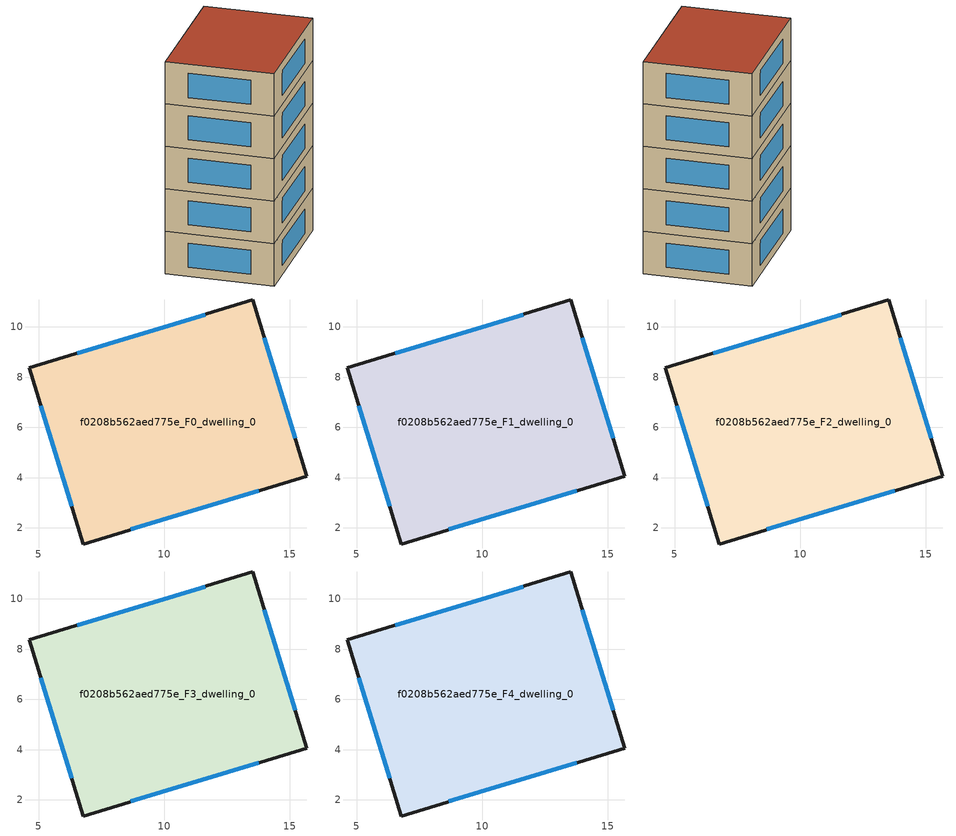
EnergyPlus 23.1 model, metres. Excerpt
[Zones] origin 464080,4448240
f0208b562aed775e_F0_dwelling_0
 floor ground (EU_floor_Construction): 13.53,11.07 15.67,4.06 6.77,1.36 4.63,8.37 z0
 wall outside (EU_wall_Construction): 13.53,11.07 4.63,8.37 6.77,1.36 15.67,4.06 13.53,11.07 z0:3
 window (EU_Window_Construction): 11.63,10.49 6.54,8.95 / 15.21,5.56 13.99,9.57 / 8.68,1.93 13.76,3.48 / 5.09,6.87 6.31,2.86 z0.64:2.36
f0208b562aed775e_F1_dwelling_0
 floor to f0208b562aed775e_F0_dwelling_0 (EU_floor_Construction): 13.53,11.07 15.67,4.06 6.77,1.36 4.63,8.37 z3
 wall outside (EU_wall_Construction): 13.53,11.07 4.63,8.37 6.77,1.36 15.67,4.06 13.53,11.07 z3:6
 window (EU_Window_Construction): 11.63,10.49 6.54,8.95 / 15.21,5.56 13.99,9.57 / 8.68,1.93 13.76,3.48 / 5.09,6.87 6.31,2.86 z3.64:5.36
f0208b562aed775e_F2_dwelling_0
 floor to f0208b562aed775e_F1_dwelling_0 (EU_floor_Construction): 13.53,11.07 15.67,4.06 6.77,1.36 4.63,8.37 z6
 wall outside (EU_wall_Construction): 13.53,11.07 4.63,8.37 6.77,1.36 15.67,4.06 13.53,11.07 z6:9
 window (EU_Window_Construction): 11.63,10.49 6.54,8.95 / 15.21,5.56 13.99,9.57 / 8.68,1.93 13.76,3.48 / 5.09,6.87 6.31,2.86 z6.64:8.36
f0208b562aed775e_F3_dwelling_0
 floor to f0208b562aed775e_F2_dwelling_0 (EU_floor_Construction): 13.53,11.07 15.67,4.06 6.77,1.36 4.63,8.37 z9
 wall outside (EU_wall_Construction): 13.53,11.07 4.63,8.37 6.77,1.36 15.67,4.06 13.53,11.07 z9:12
 window (EU_Window_Construction): 11.63,10.49 6.54,8.95 / 15.21,5.56 13.99,9.57 / 8.68,1.93 13.76,3.48 / 5.09,6.87 6.31,2.86 z9.64:11.36
f0208b562aed775e_F4_dwelling_0
 floor to f0208b562aed775e_F3_dwelling_0 (EU_floor_Construction): 13.53,11.07 15.67,4.06 6.77,1.36 4.63,8.37 z12
 wall outside (EU_wall_Construction): 13.53,11.07 4.63,8.37 6.77,1.36 15.67,4.06 13.53,11.07 z12:15
 window (EU_Window_Construction): 11.63,10.49 6.54,8.95 / 15.21,5.56 13.99,9.57 / 8.68,1.93 13.76,3.48 / 5.09,6.87 6.31,2.86 z12.64:14.36
 roof outside (EU_roof_Construction): 15.67,4.06 13.53,11.07 4.63,8.37 6.77,1.36 z15
[Building]
EU S2 Campaign: North Axis=0; Terrain=City; Solar Distribution=FullExterior
[Site:Location]
Yerevan-Zvartnots.Intl.AP: Latitude=40.15; Longitude=44.383; Time Zone=4; Elevation=854
[SizingPeriod:WeatherFileDays]
AnnualSizingPeriod: Begin Month=1; Begin Day of Month=1; End Month=12; End Day of Month=31; Day of Week for Start Day=Monday; Use Weather File Daylight Saving Period=No; Use Weather File Rain and Snow Indicators=No
[MATERIAL]
EU_InternalMass_Material: Roughness=MediumRough; Thickness=0.1; Conductivity=1; Density=1800; Specific Heat=900; Thermal Absorptance=0.9; Solar Absorptance=0.7; Visible Absorptance=0.7
[MATERIAL:NOMASS] Roughness=MediumRough; Thermal Absorptance=0.9; Solar Absorptance=0.7; Visible Absorptance=0.7
Name | Thermal Resistance
EU_wall_NoMass | 1.05043
EU_roof_NoMass | 1.45357
EU_floor_NoMass | 0.478065
[WINDOWMATERIAL:SIMPLEGLAZINGSYSTEM]
EU_Window_SimpleGlazing: UFactor=2.5566; Solar Heat Gain Coefficient=0.75; Visible Transmittance=0.75
[CONSTRUCTION]
EU_wall_Construction: EU_wall_NoMass
EU_roof_Construction: EU_roof_NoMass
EU_floor_Construction: EU_floor_NoMass
EU_Window_Construction: EU_Window_SimpleGlazing
EU_InternalMass_Construction: EU_InternalMass_Material
[ZONE] Type=1; Multiplier=1; Ceiling Height=autocalculate; Floor Area=autocalculate; Part of Total Floor Area=Yes
Name | Volume
f0208b562aed775e_F0_dwelling_0 | 204.604
f0208b562aed775e_F1_dwelling_0; f0208b562aed775e_F2_dwelling_0; f0208b562aed775e_F3_dwelling_0; f0208b562aed775e_F4_dwelling_0 | 204.605
[INTERNALMASS] Construction=EU_InternalMass_Construction; Surface Area=68.2015
Name | Zone or ZoneList
f0208b562aed775e_F0_dwelling_0_EU_InternalMass | f0208b562aed775e_F0_dwelling_0
f0208b562aed775e_F1_dwelling_0_EU_InternalMass | f0208b562aed775e_F1_dwelling_0
f0208b562aed775e_F2_dwelling_0_EU_InternalMass | f0208b562aed775e_F2_dwelling_0
f0208b562aed775e_F3_dwelling_0_EU_InternalMass | f0208b562aed775e_F3_dwelling_0
f0208b562aed775e_F4_dwelling_0_EU_InternalMass | f0208b562aed775e_F4_dwelling_0
[OTHEREQUIPMENT] Fuel Type=Electricity; Design Level Calculation Method=Watts/Area; Power per Zone Floor Area=1; Fraction Latent=0; Fraction Radiant=0; Fraction Lost=0; Carbon Dioxide Generation Rate=0; EndUse Subcategory=EU_Step8_InternalGains
Name | Zone or ZoneList or Space or SpaceList | Schedule
EU_Step8_InternalGain_f0208b562aed775e_F0_dwelling_0_f000 | f0208b562aed775e_F0_dwelling_0 | EU_Step8_GainSchedule_f0208b562aed775e_F0_dwelling_0_f000
EU_Step8_InternalGain_f0208b562aed775e_F1_dwelling_0_f000 | f0208b562aed775e_F1_dwelling_0 | EU_Step8_GainSchedule_f0208b562aed775e_F1_dwelling_0_f000
EU_Step8_InternalGain_f0208b562aed775e_F2_dwelling_0_f000 | f0208b562aed775e_F2_dwelling_0 | EU_Step8_GainSchedule_f0208b562aed775e_F2_dwelling_0_f000
EU_Step8_InternalGain_f0208b562aed775e_F3_dwelling_0_f000 | f0208b562aed775e_F3_dwelling_0 | EU_Step8_GainSchedule_f0208b562aed775e_F3_dwelling_0_f000
EU_Step8_InternalGain_f0208b562aed775e_F4_dwelling_0_f000 | f0208b562aed775e_F4_dwelling_0 | EU_Step8_GainSchedule_f0208b562aed775e_F4_dwelling_0_f000
[ZONEVENTILATION:DESIGNFLOWRATE] Schedule=EU_AlwaysOn; Design Flow Rate Calculation Method=AirChanges/Hour; Air Changes per Hour=0.557805; Ventilation Type=Natural; Fan Pressure Rise=0; Fan Total Efficiency=1; Constant Term Coefficient=1; Temperature Term Coefficient=0; Velocity Term Coefficient=0; Velocity Squared Term Coefficient=0; Minimum Indoor Temperature=-100; Maximum Indoor Temperature=100; Delta Temperature=-100; Minimum Outdoor Temperature=-100; Maximum Outdoor Temperature=100; Maximum Wind Speed=40
Name | Zone or ZoneList or Space or SpaceList
EU_ConstantAir_f0208b562aed775e_F0_dwelling_0 | f0208b562aed775e_F0_dwelling_0
EU_ConstantAir_f0208b562aed775e_F1_dwelling_0 | f0208b562aed775e_F1_dwelling_0
EU_ConstantAir_f0208b562aed775e_F2_dwelling_0 | f0208b562aed775e_F2_dwelling_0
EU_ConstantAir_f0208b562aed775e_F3_dwelling_0 | f0208b562aed775e_F3_dwelling_0
EU_ConstantAir_f0208b562aed775e_F4_dwelling_0 | f0208b562aed775e_F4_dwelling_0
[HVACTEMPLATE:THERMOSTAT] Constant Heating Setpoint=20; Constant Cooling Setpoint=50
EU_HeatOnly_f0208b562aed775e_F0_dwelling_0; EU_HeatOnly_f0208b562aed775e_F1_dwelling_0; EU_HeatOnly_f0208b562aed775e_F2_dwelling_0; EU_HeatOnly_f0208b562aed775e_F3_dwelling_0; EU_HeatOnly_f0208b562aed775e_F4_dwelling_0
[HVACTEMPLATE:ZONE:IDEALLOADSAIRSYSTEM] System Availability Schedule=EU_AlwaysOn; Maximum Heating Supply Air Temperature=50; Minimum Cooling Supply Air Temperature=13; Maximum Heating Supply Air Humidity Ratio=0.0156; Minimum Cooling Supply Air Humidity Ratio=0.0077; Heating Limit=NoLimit; Cooling Limit=NoLimit; Heating Availability Schedule=EU_AlwaysOn; Cooling Availability Schedule=EU_CoolingOff; Dehumidification Control Type=ConstantSensibleHeatRatio; Cooling Sensible Heat Ratio=0.7; Dehumidification Setpoint=60; Humidification Control Type=None; Humidification Setpoint=30; Outdoor Air Method=None; Outdoor Air Flow Rate per Person=0.00944; Outdoor Air Flow Rate per Zone Floor Area=0; Outdoor Air Flow Rate per Zone=0; Demand Controlled Ventilation Type=None; Outdoor Air Economizer Type=NoEconomizer; Heat Recovery Type=None; Sensible Heat Recovery Effectiveness=0.7; Latent Heat Recovery Effectiveness=0.65
Name | Template Thermostat
f0208b562aed775e_F0_dwelling_0 | EU_HeatOnly_f0208b562aed775e_F0_dwelling_0
f0208b562aed775e_F1_dwelling_0 | EU_HeatOnly_f0208b562aed775e_F1_dwelling_0
f0208b562aed775e_F2_dwelling_0 | EU_HeatOnly_f0208b562aed775e_F2_dwelling_0
f0208b562aed775e_F3_dwelling_0 | EU_HeatOnly_f0208b562aed775e_F3_dwelling_0
f0208b562aed775e_F4_dwelling_0 | EU_HeatOnly_f0208b562aed775e_F4_dwelling_0
[SIZING:ZONE] Zone Cooling Design Supply Air Temperature Input Method=SupplyAirTemperature; Zone Cooling Design Supply Air Temperature=13; Zone Heating Design Supply Air Temperature Input Method=SupplyAirTemperature; Zone Heating Design Supply Air Temperature=50; Zone Cooling Design Supply Air Humidity Ratio=0.008; Zone Heating Design Supply Air Humidity Ratio=0.008; Cooling Design Air Flow Method=DesignDay; Cooling Design Air Flow Rate=0; Cooling Minimum Air Flow per Zone Floor Area=0.000762; Cooling Minimum Air Flow=0; Cooling Minimum Air Flow Fraction=0.2; Heating Design Air Flow Method=DesignDay; Heating Design Air Flow Rate=0; Heating Maximum Air Flow per Zone Floor Area=0.002032; Heating Maximum Air Flow=0.141576; Heating Maximum Air Flow Fraction=0.3; Account for Dedicated Outdoor Air System=No; Dedicated Outdoor Air System Control Strategy=NeutralSupplyAir; Dedicated Outdoor Air Low Setpoint Temperature for Design=autosize; Dedicated Outdoor Air High Setpoint Temperature for Design=autosize; Zone Load Sizing Method=Sensible Load Only No Latent Load; Zone Latent Cooling Design Supply Air Humidity Ratio Input Method=HumidityRatioDifference; Zone Cooling Design Supply Air Humidity Ratio Difference=0.005; Zone Latent Heating Design Supply Air Humidity Ratio Input Method=HumidityRatioDifference; Zone Humidification Design Supply Air Humidity Ratio Difference=0.005
f0208b562aed775e_F0_dwelling_0; f0208b562aed775e_F1_dwelling_0; f0208b562aed775e_F2_dwelling_0; f0208b562aed775e_F3_dwelling_0; f0208b562aed775e_F4_dwelling_0
[SCHEDULE:CONSTANT]
Name | Hourly Value
EU_AlwaysOn | 1
EU_CoolingOff | 0
[SCHEDULE:FILE] Column Number=1; Rows to Skip at Top=0; Number of Hours of Data=8760; Column Separator=Comma; Interpolate to Timestep=No; Minutes per Item=60; Adjust Schedule for Daylight Savings=Yes
Name | File
EU_Step8_GainSchedule_f0208b562aed775e_F0_dwelling_0_f000 | ../../schedules/f0208b562aed775e/f0208b562aed775e_F0_dwelling_0_f000_gain.csv
EU_Step8_GainSchedule_f0208b562aed775e_F1_dwelling_0_f000 | ../../schedules/f0208b562aed775e/f0208b562aed775e_F1_dwelling_0_f000_gain.csv
EU_Step8_GainSchedule_f0208b562aed775e_F2_dwelling_0_f000 | ../../schedules/f0208b562aed775e/f0208b562aed775e_F2_dwelling_0_f000_gain.csv
EU_Step8_GainSchedule_f0208b562aed775e_F3_dwelling_0_f000 | ../../schedules/f0208b562aed775e/f0208b562aed775e_F3_dwelling_0_f000_gain.csv
EU_Step8_GainSchedule_f0208b562aed775e_F4_dwelling_0_f000 | ../../schedules/f0208b562aed775e/f0208b562aed775e_F4_dwelling_0_f000_gain.csv
